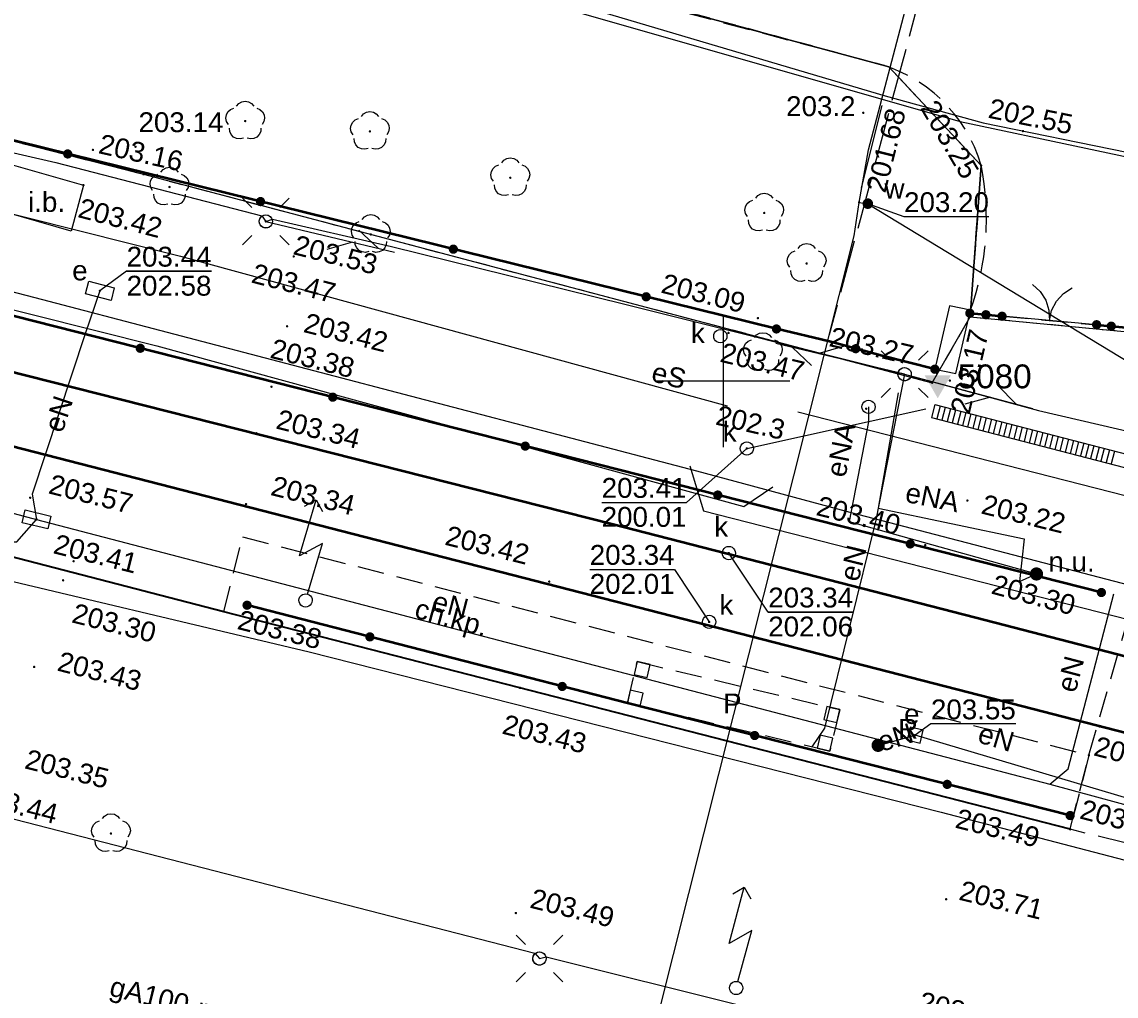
# Model space of a CAD drawing. Extents: x 0 to 7423283, y 0 to 5548300.
# Drawn here: x 7422473.51 to 7422514.83, y 5547676.77 to 5547713.55 of the extents above; entities that cross this region are included whole.
import ezdxf
from ezdxf.enums import TextEntityAlignment as Align

# ---------------------------------------------------------------- set-up
doc = ezdxf.new("R2010")
doc.units = 0
for name, pattern in [('PRZER1-1', [2, 1, -1]), ('PRZER2-1', [3, 2, -1]), ('PRZER4-1', [5, 4, -1])]:
    doc.linetypes.add(name, pattern=pattern)
doc.layers.get('0').update_dxf_attribs({"linetype": 'CONTINUOUS', "lineweight": 13})
for name, color, linetype, lineweight in [('BUIB07_01', 7, 'CONTINUOUS', 13), ('BUIB07_01_O', 7, 'CONTINUOUS', 13), ('BUIB11', 7, 'PRZER2-1', 18), ('BUIB11_O', 7, 'PRZER2-1', 18), ('BUIB12_03', 7, 'CONTINUOUS', 18), ('BUIB12_03_O', 7, 'CONTINUOUS', 18), ('KTCR02', 7, 'PRZER2-1', 18), ('KTCR02_O', 7, 'PRZER2-1', 18), ('KTKR01', 7, 'CONTINUOUS', 25), ('KTOK02', 7, 'CONTINUOUS', 18), ('KTOK05_01', 7, 'CONTINUOUS', 35), ('KTOK05_02', 7, 'CONTINUOUS', 18), ('KTTR03', 7, 'CONTINUOUS', 35), ('RTPW01', 7, 'CONTINUOUS', 13), ('RTPW01_O', 7, 'CONTINUOUS', 13), ('RTPW02', 7, 'CONTINUOUS', 13), ('RTPW02_O', 7, 'CONTINUOUS', 13), ('SUSM', 7, 'CONTINUOUS', 18)]:
    doc.layers.add(name, color=color, linetype=linetype, lineweight=lineweight)
for name, color, linetype, lineweight, true_color in [('EGBD03', 7, 'CONTINUOUS', 18, 0x008000), ('EGBP04', 7, 'CONTINUOUS', 18, 0x008000), ('EGBU01', 7, 'PRZER1-1', 18, 0x008000), ('OBOP02', 7, 'CONTINUOUS', 18, 0x008000), ('OSSW04', 7, 'CONTINUOUS', 18, 0x0a0909), ('OSSW04_O', 7, 'CONTINUOUS', 18, 0x0a0909), ('SUPE03', 1, 'CONTINUOUS', 18, 0xff0000), ('SUPE03_O', 1, 'CONTINUOUS', 18, 0xff0000), ('SUPE04', 1, 'CONTINUOUS', 18, 0xff0000), ('SUPE04_O', 1, 'CONTINUOUS', 18, 0xff0000), ('SUPG05_O', 7, 'CONTINUOUS', 18, 0xbfbf00), ('SUPK03', 7, 'CONTINUOUS', 18, 0x803300), ('SUPT01', 7, 'CONTINUOUS', 18, 0xff9100), ('SUPW03', 5, 'CONTINUOUS', 18, 0x0000ff), ('SUUS06', 7, 'CONTINUOUS', 18, 0x0a0909), ('SUUS15', 7, 'CONTINUOUS', 18, 0xff9100), ('SUUS15_O', 7, 'CONTINUOUS', 18, 0xff9100)]:
    doc.layers.add(name, color=color, linetype=linetype, lineweight=lineweight, true_color=true_color)
for name, color, linetype, true_color in [('SUPS01_03', 1, 'CONTINUOUS', 0xff0000), ('SUPS01_03_O', 1, 'CONTINUOUS', 0xff0000), ('SUPS01_05', 7, 'CONTINUOUS', 0x803300), ('SUPS01_05_O', 7, 'CONTINUOUS', 0x803300), ('SUPS01_08', 5, 'CONTINUOUS', 0x0000ff), ('SUPS01_08_O', 5, 'CONTINUOUS', 0x0000ff), ('SUUS25', 7, 'CONTINUOUS', 0x0a0909), ('SUUS25_O', 7, 'CONTINUOUS', 0x0a0909), ('SUUS30_01', 7, 'CONTINUOUS', 0x0a0909), ('SUUS30_01_O', 7, 'CONTINUOUS', 0x0a0909)]:
    doc.layers.add(name, color=color, linetype=linetype, true_color=true_color)
doc.styles.add('GEO-INFO', font='Arial')

# ---------------------------------------------------------------- blocks, each defined once
blk = doc.blocks.new('KOLO')
blk.add_hatch(color=0).paths.add_polyline_path([(0, 0.5), (-0.12941, 0.482963), (-0.25, 0.433013), (-0.353553, 0.353553), (-0.433013, 0.25), (-0.482963, 0.12941), (-0.5, 0), (-0.482963, -0.12941), (-0.433013, -0.25), (-0.353553, -0.353553), (-0.25, -0.433013), (-0.12941, -0.482963), (0, -0.5), (0.12941, -0.482963), (0.25, -0.433013), (0.353553, -0.353553), (0.433013, -0.25), (0.482963, -0.12941), (0.5, 0), (0.482963, 0.12941), (0.433013, 0.25), (0.353553, 0.353553), (0.25, 0.433013), (0.12941, 0.482963)])
blk = doc.blocks.new('SOWP1')
blk.add_hatch(color=0).paths.add_polyline_path([(0.291398, 0.498418), (-0.577348, -0.001564), (0.291034, -0.498631)])
blk = doc.blocks.new('EPPGN')
blk.add_hatch(color=0).paths.add_polyline_path([(-0.09, 0), (-0.085595, -0.027812), (-0.072812, -0.052901), (-0.052901, -0.072812), (-0.027812, -0.085595), (0, -0.09), (0.027812, -0.085595), (0.052901, -0.072812), (0.072812, -0.052901), (0.085595, -0.027812), (0.09, 0), (0.085595, 0.027812), (0.072812, 0.052901), (0.052901, 0.072812), (0.027812, 0.085595), (0, 0.09), (-0.027812, 0.085595), (-0.052901, 0.072812), (-0.072812, 0.052901), (-0.085595, 0.027812)])
blk = doc.blocks.new('PROSTOKAT2-1_PELNY')
at = {"color": 0}
blk.add_lwpolyline([(1, 0.5), (1, -0.5), (-1, -0.5), (-1, 0.5)], close=True, dxfattribs=at)
blk = doc.blocks.new('KWADRAT_NIEPRZEZR')
at = {"color": 0}
blk.add_lwpolyline([(-0.5, 0.5), (-0.5, -0.5), (0.5, -0.5), (0.5, 0.5)], close=True, dxfattribs=at)
blk = doc.blocks.new('SPDLP')
blk.add_hatch(color=0).paths.add_polyline_path([(-0.09, 0), (-0.085595, -0.027812), (-0.072812, -0.052901), (-0.052901, -0.072812), (-0.027812, -0.085595), (0, -0.09), (0.027812, -0.085595), (0.052901, -0.072812), (0.072812, -0.052901), (0.085595, -0.027812), (0.09, 0), (0.085595, 0.027812), (0.072812, 0.052901), (0.052901, 0.072812), (0.027812, 0.085595), (0, 0.09), (-0.027812, 0.085595), (-0.052901, 0.072812), (-0.072812, 0.052901), (-0.085595, 0.027812)])
at = {"color": 0}
for points in [[(-1.292703, 0.137547), (-1.355024, 0.389802), (-1.327532, 0.648184), (-1.213525, 0.881678), (-1.026689, 1.062258), (-0.78945, 1.168249), (-0.530282, 1.186929)], [(-0.268652, 1.271938), (-0.048001, 1.40916), (0.20623, 1.462858), (0.463525, 1.426585), (0.693003, 1.304695), (0.867117, 1.11182), (0.964971, 0.871109)], [(1.126667, 0.648554), (1.325358, 0.481106), (1.454989, 0.255912), (1.5, 0), (1.454989, -0.255912), (1.325358, -0.481106), (1.126667, -0.648554)], [(-0.530282, -1.186929), (-0.78945, -1.168249), (-1.026689, -1.062258), (-1.213525, -0.881678), (-1.327532, -0.648184), (-1.355024, -0.389802), (-1.292703, -0.137547)], [(0.964971, -0.871109), (0.867117, -1.11182), (0.693003, -1.304695), (0.463525, -1.426585), (0.20623, -1.462858), (-0.048001, -1.40916), (-0.268652, -1.271938)]]:
    blk.add_lwpolyline(points, dxfattribs=at)
blk = doc.blocks.new('SUSM07_01')
at = {"color": 0}
for points in [[(6.793489, 2.104679), (7.5, 1.4), (6.793489, 0.695321)], [(0.5, 0), (4.5, 0), (3.1, 1.4), (7.5, 1.4)]]:
    blk.add_lwpolyline(points, dxfattribs=at)
blk.add_lwpolyline([(0.5, 0), (0.482963, -0.12941), (0.433013, -0.25), (0.353553, -0.353553), (0.25, -0.433013), (0.12941, -0.482963), (0, -0.5), (-0.12941, -0.482963), (-0.25, -0.433013), (-0.353553, -0.353553), (-0.433013, -0.25), (-0.482963, -0.12941), (-0.5, 0), (-0.482963, 0.12941), (-0.433013, 0.25), (-0.353553, 0.353553), (-0.25, 0.433013), (-0.12941, 0.482963), (0, 0.5), (0.12941, 0.482963), (0.25, 0.433013), (0.353553, 0.353553), (0.433013, 0.25), (0.482963, 0.12941)], close=True, dxfattribs=at)
blk = doc.blocks.new('OKRAG_PELNY')
at = {"color": 0}
blk.add_lwpolyline([(0.5, 0), (0.482963, -0.12941), (0.433013, -0.25), (0.353553, -0.353553), (0.25, -0.433013), (0.12941, -0.482963), (0, -0.5), (-0.12941, -0.482963), (-0.25, -0.433013), (-0.353553, -0.353553), (-0.433013, -0.25), (-0.482963, -0.12941), (-0.5, 0), (-0.482963, 0.12941), (-0.433013, 0.25), (-0.353553, 0.353553), (-0.25, 0.433013), (-0.12941, 0.482963), (0, 0.5), (0.12941, 0.482963), (0.25, 0.433013), (0.353553, 0.353553), (0.433013, 0.25), (0.482963, 0.12941)], close=True, dxfattribs=at)
blk = doc.blocks.new('SUSM01_01')
at = {"color": 0}
for points in [[(-0.353553, 0.353553), (-0.212132, 0.212132)], [(0.353553, 0.353553), (0.212132, 0.212132)], [(-0.353553, -0.353553), (-0.212132, -0.212132)], [(0.353553, -0.353553), (0.212132, -0.212132)]]:
    blk.add_lwpolyline(points, dxfattribs=at)
blk.add_lwpolyline([(0.1, 0), (0.093969, -0.034202), (0.076604, -0.064279), (0.05, -0.086603), (0.025882, -0.096593), (0, -0.1), (-0.025882, -0.096593), (-0.05, -0.086603), (-0.073305, -0.068017), (-0.090097, -0.043388), (-0.098883, -0.014904), (-0.098883, 0.014904), (-0.090097, 0.043388), (-0.073305, 0.068017), (-0.05, 0.086603), (-0.022252, 0.097493), (0.007473, 0.09972), (0.036534, 0.093087), (0.062349, 0.078183), (0.082624, 0.056332), (0.095557, 0.029476)], close=True, dxfattribs=at)
blk = doc.blocks.new('PION_C')
at = {"color": 0}
blk.add_lwpolyline([(0, 0.5), (0, -0.5)], dxfattribs=at)
blk = doc.blocks.new('SLBRA')
at = {"color": 0}
for points in [[(0, 0), (-0.068148, -0.517638), (-0.267949, -1), (-0.585786, -1.414214), (-1, -1.732051)], [(1, -1.732051), (0.585786, -1.414214), (0.267949, -1), (0.068148, -0.517638), (0, 0)]]:
    blk.add_lwpolyline(points, dxfattribs=at)
blk = doc.blocks.new('SUPT01_1')
at = {"color": 0}
for points in [[(6.982163, 1), (8.714214, 0)], [(0, 0), (10, 0)], [(6.714214, 0), (4.982163, -1)]]:
    blk.add_lwpolyline(points, dxfattribs=at)
blk = doc.blocks.new('BUIB10')
at = {"color": 0}
blk.add_lwpolyline([(0, 0), (-0.703058, -0.711133), (0.008075, -1.414191), (0.711133, -0.703058)], close=True, dxfattribs=at)

msp = doc.modelspace()

# ---------------------------------------------------------------- linework, layer by layer
at = {"color": 7, "linetype": 'Continuous', "lineweight": 13, "elevation": 100, "flags": 128}
for points in [[(7422500, 5547697.5), (7422500, 5547702.5)], [(7422497.5, 5547700), (7422502.5, 5547700)]]:
    msp.add_lwpolyline(points, dxfattribs=at)
at = {"layer": 'BUIB11', "color": 7, "linetype": 'PRZER2-1', "lineweight": 18, "ltscale": 0.5, "elevation": 10.18}
msp.add_lwpolyline([(7422496.74, 5547689.4), (7422504.39, 5547687.59), (7422504.02, 5547686.02), (7422496.37, 5547687.83)], close=True, dxfattribs=at)
at = {"layer": 'BUIB12_03', "color": 7, "linetype": 'Continuous', "lineweight": 18, "elevation": 10.18}
msp.add_lwpolyline([(7422472.84, 5547708.25), (7422475.83, 5547707.39), (7422475.37, 5547705.65), (7422472.35, 5547706.52)], close=True, dxfattribs=at)
at = {"layer": 'EGBD03', "color": 96, "linetype": 'Continuous', "lineweight": 18, "true_color": 0x008000, "elevation": 10.3}
msp.add_lwpolyline([(7422448.33, 5547715.39), (7422478.1, 5547707.8), (7422507.88, 5547699.93), (7422509.32, 5547702.42), (7422524.39, 5547700.98), (7422524.52, 5547698.73), (7422554.16, 5547689.76), (7422553.96, 5547688.87), (7422582.28, 5547681.09), (7422646.55, 5547664.47), (7422644.74, 5547687.16), (7422644.7, 5547687.66), (7422641.72, 5547717.62), (7422632.28, 5547819.72), (7422630.66, 5547835.93), (7422628.99, 5547854.79), (7422625.93, 5547854.6), (7422623.15, 5547881), (7422623.35, 5547883.18), (7422622.27, 5547894.65)], dxfattribs=at)
at = {"layer": 'EGBU01', "color": 7, "linetype": 'Continuous', "lineweight": 18, "elevation": 10.17}
msp.add_lwpolyline([(7422448.33, 5547715.39), (7422478.1, 5547707.8), (7422507.88, 5547699.93), (7422509.32, 5547702.42), (7422509.73, 5547708.13), (7422506.24, 5547711.86), (7422486.6, 5547717.18), (7422487, 5547721.22), (7422477.56, 5547728.45), (7422477.59, 5547740.74), (7422483.63, 5547748.7), (7422487.99, 5547747.21), (7422490.69, 5547746.95), (7422498.02, 5547746.58), (7422504.18, 5547740.83), (7422505.02, 5547736.32), (7422504.86, 5547729.92), (7422518.07, 5547729.58), (7422518.5, 5547724.92), (7422521.56, 5547711.08), (7422524.39, 5547700.98), (7422524.52, 5547698.73), (7422554.16, 5547689.76)], dxfattribs=at)
at = {"layer": 'EGBU01', "color": 96, "linetype": 'PRZER1-1', "lineweight": 18, "ltscale": 0.5, "true_color": 0x008000, "elevation": 10.18}
msp.add_lwpolyline([(7422448.33, 5547715.39), (7422478.1, 5547707.8), (7422507.88, 5547699.93), (7422509.32, 5547702.42), (7422509.73, 5547708.13), (7422506.24, 5547711.86), (7422486.6, 5547717.18), (7422487, 5547721.22), (7422477.56, 5547728.45), (7422477.59, 5547740.74), (7422483.63, 5547748.7), (7422487.99, 5547747.21), (7422490.69, 5547746.95), (7422498.02, 5547746.58), (7422504.18, 5547740.83), (7422505.02, 5547736.32), (7422504.86, 5547729.92), (7422518.07, 5547729.58), (7422518.5, 5547724.92), (7422521.56, 5547711.08), (7422524.39, 5547700.98), (7422524.52, 5547698.73), (7422554.16, 5547689.76)], dxfattribs=at)
at = {"layer": 'EGBU01', "color": 7, "linetype": 'Continuous', "lineweight": 18, "elevation": 10.17}
msp.add_lwpolyline([(7422504.86, 5547729.92), (7422505.02, 5547736.32), (7422504.18, 5547740.83), (7422498.02, 5547746.58), (7422490.69, 5547746.95), (7422487.99, 5547747.21), (7422483.63, 5547748.7), (7422477.59, 5547740.74), (7422477.56, 5547728.45), (7422487, 5547721.22), (7422486.6, 5547717.18), (7422506.24, 5547711.86), (7422509.73, 5547708.13), (7422509.32, 5547702.42), (7422524.39, 5547700.98), (7422521.56, 5547711.08), (7422518.5, 5547724.92), (7422518.07, 5547729.58)], close=True, dxfattribs=at)
at = {"layer": 'EGBU01', "color": 96, "linetype": 'PRZER1-1', "lineweight": 18, "ltscale": 0.5, "true_color": 0x008000, "elevation": 10.18}
msp.add_lwpolyline([(7422504.86, 5547729.92), (7422505.02, 5547736.32), (7422504.18, 5547740.83), (7422498.02, 5547746.58), (7422490.69, 5547746.95), (7422487.99, 5547747.21), (7422483.63, 5547748.7), (7422477.59, 5547740.74), (7422477.56, 5547728.45), (7422487, 5547721.22), (7422486.6, 5547717.18), (7422506.24, 5547711.86), (7422509.73, 5547708.13), (7422509.32, 5547702.42), (7422524.39, 5547700.98), (7422521.56, 5547711.08), (7422518.5, 5547724.92), (7422518.07, 5547729.58)], close=True, dxfattribs=at)
at = {"layer": 'KTCR02', "color": 7, "linetype": 'PRZER2-1', "lineweight": 18, "ltscale": 0.5, "elevation": 10.18}
msp.add_lwpolyline([(7422482.65, 5547718.29, 0.004516), (7422505.67, 5547712.02, -0.267602), (7422509.73, 5547708.13, -0.135728), (7422509.33, 5547702.67), (7422509.34, 5547702.55), (7422510.52, 5547702.44), (7422514.09, 5547702.12), (7422515.2, 5547702.01), (7422518.66, 5547701.74), (7422519.8, 5547701.62), (7422523.38, 5547701.28), (7422524.68, 5547701.08), (7422521.56, 5547711.08), (7422518.5, 5547724.92)], format="xyb", dxfattribs=at)
for points in [[(7422481.84, 5547694.11), (7422513.8, 5547685.87), (7422513.09, 5547683.07), (7422481.13, 5547691.28)], [(7422522.92, 5547689.07), (7422520.94, 5547681.12), (7422513.09, 5547683.07), (7422513.8, 5547685.87), (7422515.39, 5547691.4)]]:
    msp.add_lwpolyline(points, close=True, dxfattribs=at)
at = {"layer": 'KTKR01', "color": 7, "linetype": 'Continuous', "lineweight": 25, "elevation": 10.18}
msp.add_lwpolyline([(7422513.09, 5547683.07), (7422481.13, 5547691.28), (7422443.7, 5547700.98), (7422426.8, 5547705.31), (7422395.01, 5547713.46), (7422346.62, 5547725.95), (7422297.94, 5547738.31), (7422251.34, 5547750.2), (7422243.22, 5547752.37)], dxfattribs=at)
at = {"layer": 'KTOK02', "color": 7, "linetype": 'Continuous', "lineweight": 18, "elevation": 10.18}
msp.add_lwpolyline([(7422514.09, 5547702.12), (7422510.52, 5547702.44)], dxfattribs=at)
at = {"layer": 'KTOK05_01', "color": 7, "linetype": 'Continuous', "lineweight": 35, "elevation": 10.18}
for points in [[(7422514.27, 5547692.01), (7422469.44, 5547703.4), (7422404.99, 5547719.93), (7422336.73, 5547737.41), (7422329.36, 5547739.3), (7422290.25, 5547749.25), (7422220.69, 5547767.02), (7422210.25, 5547769.63), (7422167.25, 5547780.67), (7422121.96, 5547792.16)], [(7422502, 5547701.96), (7422465.42, 5547710.99), (7422457.64, 5547712.8), (7422406.64, 5547726.09), (7422339.52, 5547743.2)], [(7422509.303, 5547702.553), (7422509.34, 5547702.55), (7422510.52, 5547702.44)], [(7422507.98, 5547700.44), (7422505.99, 5547700.94), (7422504, 5547701.49), (7422502, 5547701.96)], [(7422514.09, 5547702.12), (7422515.2, 5547702.01)], [(7422513.09, 5547683.59), (7422496.37, 5547687.83), (7422482.01, 5547691.53)]]:
    msp.add_lwpolyline(points, dxfattribs=at)
at = {"layer": 'KTOK05_02', "color": 7, "linetype": 'Continuous', "lineweight": 18, "elevation": 10.18}
for points in [[(7422508.54, 5547702.83), (7422507.98, 5547700.44)], [(7422509.33, 5547702.67), (7422508.54, 5547702.83)], [(7422508.775, 5547700.284), (7422509.33, 5547702.67)], [(7422507.98, 5547700.44), (7422508.775, 5547700.284)]]:
    msp.add_lwpolyline(points, dxfattribs=at)
at = {"layer": 'KTTR03', "color": 7, "linetype": 'Continuous', "lineweight": 35, "elevation": 10.18}
for points in [[(7422612.99, 5547664.98), (7422579.76, 5547672.97), (7422560.34, 5547678), (7422530.39, 5547685.66), (7422509.53, 5547691.05), (7422495.78, 5547694.59), (7422468.42, 5547701.52), (7422427.08, 5547712.17), (7422382.73, 5547723.56), (7422347.87, 5547732.42), (7422303.11, 5547744.07)], [(7422303.23, 5547741.2), (7422317.67, 5547737.46), (7422338.72, 5547731.88), (7422358.58, 5547726.81), (7422393.65, 5547717.91), (7422442.72, 5547705.33), (7422464.09, 5547699.86), (7422510.08, 5547688.04), (7422561.91, 5547674.67), (7422612.32, 5547662.29)]]:
    msp.add_lwpolyline(points, dxfattribs=at)
at = {"layer": 'SUPE03', "color": 1, "linetype": 'Continuous', "lineweight": 18, "true_color": 0xff0000, "elevation": 10.18}
for points in [[(7422292.11, 5547766.19), (7422294.71, 5547768.12), (7422298.7, 5547767.37), (7422308.26, 5547765.75), (7422343.55, 5547757.18), (7422346.81, 5547750.74), (7422396.48, 5547737.89), (7422439.23, 5547726.71), (7422457.04, 5547722.66), (7422473.53, 5547719.53), (7422480.49, 5547717.94), (7422508.94, 5547709.79), (7422523.18, 5547706.77), (7422547.27, 5547695), (7422554.54, 5547690.94), (7422564.31, 5547690.16), (7422580.06, 5547689.52), (7422592.74, 5547686.6), (7422601.22, 5547684.33), (7422617.77, 5547681.51), (7422632.4, 5547678.46), (7422641.23, 5547678.27), (7422648.37, 5547677.67)], [(7422312.32, 5547764.71), (7422341.39, 5547757.91), (7422345.97, 5547750.68), (7422356.04, 5547747.93), (7422399.4, 5547736.69), (7422432.49, 5547728.17), (7422460.55, 5547722.06), (7422484.21, 5547717.19), (7422493.44, 5547714.53), (7422506.11, 5547710.76), (7422509.81, 5547709.74), (7422520.66, 5547707.53), (7422523.46, 5547706.92), (7422547.91, 5547695.7), (7422551.75, 5547693.67), (7422556.47, 5547690.75), (7422575.05, 5547689.69), (7422579.66, 5547689.37), (7422595, 5547686.1), (7422628.06, 5547679.18), (7422641.65, 5547676.92), (7422646.07, 5547677.26), (7422648.29, 5547678.73)]]:
    msp.add_lwpolyline(points, dxfattribs=at)
at = {"layer": 'SUPE04', "color": 1, "linetype": 'Continuous', "lineweight": 18, "true_color": 0xff0000, "elevation": 10.18}
for points in [[(7422158.09, 5547789.22), (7422157.25, 5547784.33), (7422157.5, 5547783.97), (7422167.04, 5547781.65), (7422204.75, 5547772.2), (7422235.97, 5547763.6), (7422244.33, 5547761.25), (7422284.48, 5547751.18), (7422303.02, 5547746.41), (7422347.7, 5547735.32), (7422389.6, 5547725.27), (7422431.03, 5547714.29), (7422474, 5547703.15), (7422498.98, 5547696.6), (7422504.77, 5547695.04), (7422521.48, 5547690.69), (7422579.57, 5547675.76), (7422612.83, 5547667.05), (7422626.65, 5547663.63)], [(7422465.85, 5547710.29), (7422474.79, 5547708.25), (7422482.57, 5547706.23), (7422482.72, 5547706.02), (7422482.97, 5547706.1), (7422487.46, 5547705.07), (7422496.28, 5547702.9), (7422506.84, 5547700.25), (7422511.9, 5547698.88), (7422522.58, 5547696.4), (7422526.33, 5547695.05), (7422548.76, 5547689.34), (7422550.81, 5547688.84), (7422551.21, 5547688.8), (7422554.71, 5547688.07), (7422575.24, 5547682.66)], [(7422428.34, 5547707.02), (7422428.58, 5547706.96), (7422474.06, 5547694.77), (7422512.32, 5547684.77)], [(7422476.45, 5547703.4), (7422475.89, 5547701.78), (7422473.89, 5547695.72), (7422474.06, 5547694.77)], [(7422506.84, 5547700.25), (7422505.75, 5547694.74), (7422503.81, 5547686.89), (7422503.34, 5547686.18)], [(7422506.6, 5547699.55), (7422505.84, 5547695.19), (7422511.36, 5547694.04), (7422511.18, 5547692.43), (7422511.82, 5547692.71)], [(7422505.48, 5547699.02), (7422505.48, 5547698.45), (7422504.74, 5547694.69), (7422511.82, 5547692.71)], [(7422512.32, 5547684.77), (7422513.02, 5547685.35), (7422514.74, 5547691.96)], [(7422505.84, 5547686.24), (7422507.24, 5547686.63)], [(7422529.02, 5547680.14), (7422507.24, 5547686.63)], [(7422462.8, 5547686.14), (7422492.88, 5547678.39), (7422493.05, 5547678.19), (7422493.3, 5547678.25), (7422508.39, 5547674.49), (7422512.45, 5547673.43), (7422512.93, 5547673.84), (7422513.45, 5547673.04), (7422519.34, 5547671.63), (7422538.34, 5547666.82), (7422538.92, 5547667.26), (7422539.23, 5547666.59), (7422549.53, 5547663.95), (7422558.48, 5547661.53), (7422559.39, 5547662.01), (7422559.58, 5547661.22), (7422562.94, 5547660.33), (7422579.96, 5547656.01)], [(7422512.32, 5547684.77), (7422525.13, 5547681.3)]]:
    msp.add_lwpolyline(points, dxfattribs=at)
at = {"layer": 'SUPK03', "color": 36, "linetype": 'Continuous', "lineweight": 18, "true_color": 0x803300, "elevation": 10.18}
for points in [[(7422118.809, 5547796.599), (7422125.376, 5547794.812), (7422148.101, 5547789.004), (7422163.075, 5547785.032), (7422197.16, 5547776.131), (7422208.458, 5547773.069), (7422210.718, 5547772.454), (7422233.848, 5547766.79), (7422245.164, 5547763.428), (7422261.281, 5547759.356), (7422282.422, 5547753.949), (7422303.404, 5547748.9), (7422322.299, 5547744.254), (7422325.526, 5547743.538), (7422327.495, 5547746.718), (7422328.219, 5547742.936), (7422362.747, 5547734.297), (7422381.718, 5547729.489), (7422394.541, 5547726.429), (7422458.321, 5547710.026), (7422479.494, 5547704.703), (7422500.137, 5547699.06)], [(7422117.891, 5547793.221), (7422124.484, 5547791.428), (7422147.219, 5547785.616), (7422162.185, 5547781.648), (7422196.26, 5547772.749), (7422207.542, 5547769.691), (7422209.842, 5547769.066), (7422232.932, 5547763.41), (7422244.236, 5547760.052), (7422260.419, 5547755.964), (7422281.578, 5547750.551), (7422302.576, 5547745.5), (7422321.501, 5547740.846), (7422325.213, 5547740.022), (7422361.893, 5547730.903), (7422380.882, 5547726.091), (7422393.699, 5547723.031), (7422457.459, 5547706.634), (7422478.606, 5547701.317), (7422500.763, 5547695.26), (7422501.858, 5547695.999)], [(7422500.88, 5547697.45), (7422507.64, 5547698.94)], [(7422502.812, 5547698.827), (7422521.368, 5547694.082), (7422536.591, 5547690.332), (7422575.11, 5547680.382), (7422590.967, 5547676.52), (7422599.079, 5547674.331), (7422632.178, 5547665.29), (7422640.433, 5547663.318)], [(7422498.729, 5547696.791), (7422499.248, 5547695.093), (7422520.272, 5547689.718), (7422535.489, 5547685.968), (7422574.01, 5547676.018), (7422588.189, 5547672.537), (7422589.197, 5547670.986), (7422590.652, 5547671.944), (7422597.901, 5547669.989), (7422631.062, 5547660.93), (7422639.387, 5547658.942)]]:
    msp.add_lwpolyline(points, dxfattribs=at)
at = {"layer": 'SUPS01_03_O', "color": 1, "linetype": 'Continuous', "lineweight": 9, "true_color": 0xff0000, "elevation": 10.8, "flags": 128}
for points in [[(7422480.663, 5547704.141), (7422477.46, 5547704.141), (7422476.45, 5547703.4)], [(7422477.46, 5547704.141), (7422480.663, 5547704.141)], [(7422470.11, 5547693.926), (7422473.314, 5547693.926), (7422474.06, 5547694.77)], [(7422511.038, 5547687.055), (7422507.834, 5547687.055), (7422507.24, 5547686.63)]]:
    msp.add_lwpolyline(points, dxfattribs=at)
at = {"layer": 'SUPS01_05_O', "color": 36, "linetype": 'Continuous', "lineweight": 9, "true_color": 0x803300, "elevation": 10.8, "flags": 128}
for points in [[(7422495.4, 5547695.413), (7422498.603, 5547695.412), (7422500.88, 5547697.45)], [(7422495.4, 5547695.413), (7422498.603, 5547695.412)], [(7422504.893, 5547691.272), (7422501.69, 5547691.272), (7422500.2, 5547693.5)], [(7422494.95, 5547692.883), (7422498.153, 5547692.882), (7422499.46, 5547690.9)], [(7422494.95, 5547692.883), (7422498.153, 5547692.882)], [(7422501.69, 5547691.272), (7422504.893, 5547691.272)]]:
    msp.add_lwpolyline(points, dxfattribs=at)
at = {"layer": 'SUPS01_08_O', "color": 5, "linetype": 'Continuous', "lineweight": 9, "true_color": 0x0000ff, "elevation": 10.8, "flags": 128}
for points in [[(7422505.213, 5547707.286), (7422505.996, 5547710.392)], [(7422510.023, 5547706.197), (7422506.82, 5547706.197), (7422505.45, 5547706.69)]]:
    msp.add_lwpolyline(points, dxfattribs=at)
at = {"layer": 'SUPW03', "color": 5, "linetype": 'PRZER4-1', "lineweight": 18, "ltscale": 0.5, "true_color": 0x0000ff, "elevation": 10.18}
msp.add_lwpolyline([(7422511.913, 5547783.99), (7422516.54, 5547729.052), (7422508.822, 5547719.757), (7422503.991, 5547701.738)], dxfattribs=at)
at = {"layer": 'SUPW03', "color": 5, "linetype": 'Continuous', "lineweight": 18, "true_color": 0x0000ff, "elevation": 10.18}
for points in [[(7422493.18, 5547658.68), (7422493.42, 5547659.06), (7422496.41, 5547671.59), (7422504.93, 5547705.47), (7422505.12, 5547706.74), (7422505.48, 5547708.72), (7422508.83, 5547721.46)], [(7422505.12, 5547706.74), (7422505.45, 5547706.69), (7422523.75, 5547695.58), (7422524.76, 5547695.54)], [(7422426.87, 5547703.95), (7422442.93, 5547699.9), (7422450.7, 5547698.12), (7422451.12, 5547698.17), (7422451.57, 5547697.92), (7422459.28, 5547695.91), (7422470.89, 5547692.97), (7422484.35, 5547689.77), (7422508.22, 5547683.72), (7422522.65, 5547679.96)]]:
    msp.add_lwpolyline(points, dxfattribs=at)
at = {"layer": 'SUUS06', "color": 18, "linetype": 'Continuous', "lineweight": 18, "true_color": 0x0a0909, "elevation": 10.23}
for points in [[(7422507.983, 5547699.102), (7422522.903, 5547695.242)], [(7422507.857, 5547698.618), (7422522.777, 5547694.758)]]:
    msp.add_lwpolyline(points, dxfattribs=at)

# ---------------------------------------------------------------- block references
at = {"layer": 'BUIB07_01', "color": 7, "lineweight": 13, "xscale": 0.5, "yscale": 0.5, "rotation": 90}
msp.add_blockref('KOLO', (7422505.84, 5547686.24, 10.2), dxfattribs=at)
at = {"layer": 'BUIB11', "color": 7, "lineweight": 18, "xscale": 0.5, "yscale": 0.5}
for p, rotation in [((7422496.74, 5547689.4, 10.19), 31.71383706871829), ((7422496.37, 5547687.83, 10.19), 121.7138370687183), ((7422504.39, 5547687.59, 10.19), 301.7138370687183), ((7422504.02, 5547686.02, 10.19), 211.7138370687183)]:
    msp.add_blockref('BUIB10', p, dxfattribs=dict(at, rotation=rotation))
at = {"layer": 'EGBP04', "color": 96, "lineweight": 18, "true_color": 0x008000, "xscale": 0.5, "yscale": 0.5, "rotation": 90}
for p in [(7422478.1, 5547707.8, 10.32), (7422509.32, 5547702.42, 10.32), (7422507.88, 5547699.93, 10.32)]:
    msp.add_blockref('EPPGN', p, dxfattribs=at)
at = {"layer": 'KTOK02', "color": 7, "lineweight": 18, "xscale": 0.75, "yscale": 0.75, "rotation": 174.8779324785117}
msp.add_blockref('SLBRA', (7422512.305, 5547702.28, 10.18), dxfattribs=at)
at = {"layer": 'KTOK05_01', "color": 7, "lineweight": 35, "xscale": 0.35, "yscale": 0.35, "rotation": 90}
for p in [(7422475.236, 5547708.567, 10.18), (7422482.517, 5547706.769, 10.18), (7422489.799, 5547704.972, 10.18), (7422497.08, 5547703.175, 10.18), (7422509.303, 5547702.553, 10.18), (7422509.911, 5547702.497, 10.18), (7422510.52, 5547702.44, 10.18), (7422502, 5547701.96, 10.18), (7422502, 5547701.96, 10.18), (7422514.09, 5547702.12, 10.18), (7422514.645, 5547702.065, 10.18), (7422477.977, 5547701.231, 10.18), (7422504.994, 5547701.215, 10.18), (7422507.98, 5547700.44, 10.18), (7422485.246, 5547699.384, 10.18), (7422492.515, 5547697.537, 10.18), (7422499.784, 5547695.69, 10.18), (7422507.053, 5547693.844, 10.18), (7422514.27, 5547692.01, 10.18), (7422482.01, 5547691.53, 10.18), (7422486.648, 5547690.335, 10.18), (7422493.91, 5547688.464, 10.18), (7422501.178, 5547686.611, 10.18), (7422508.448, 5547684.767, 10.18), (7422513.09, 5547683.59, 10.18)]:
    msp.add_blockref('KOLO', p, dxfattribs=at)
at = {"layer": 'OBOP02', "color": 96, "lineweight": 18, "true_color": 0x008000, "xscale": 0.5, "yscale": 0.5, "rotation": 90}
for p in [(7422481.94, 5547709.81, 10.12), (7422486.65, 5547709.42, 10.12), (7422491.95, 5547707.67, 10.12), (7422479.08, 5547707.32, 10.12), (7422501.54, 5547706.34, 10.12), (7422486.68, 5547705.53, 10.12), (7422503.14, 5547704.43, 10.12), (7422501.49, 5547701.07, 10.12), (7422476.87, 5547682.91, 10.12)]:
    msp.add_blockref('SPDLP', p, dxfattribs=at)
at = {"layer": 'OSSW04', "color": 18, "lineweight": 18, "true_color": 0x0a0909, "rotation": 90}
msp.add_blockref('SOWP1', (7422508.09, 5547699.92, 10.36), dxfattribs=at)
at = {"layer": 'RTPW01', "color": 7, "lineweight": 13, "xscale": 0.09, "yscale": 0.09, "rotation": 90}
msp.add_blockref('KOLO', (7422505.28, 5547710.12, 10.2), dxfattribs=at)
at = {"layer": 'RTPW02', "color": 7, "lineweight": 13, "xscale": 0.09, "yscale": 0.09, "rotation": 90}
for p in [(7422476.19, 5547708.72, 10.2), (7422477.8, 5547708.84, 10.2), (7422509.73, 5547708.13, 10.2), (7422475.83, 5547707.39, 10.2), (7422482.72, 5547706.02, 10.2), (7422483.77, 5547704.7, 10.2), (7422501.3, 5547702.37, 10.2), (7422483.52, 5547702.06, 10.2), (7422500.19, 5547701.81, 10.2), (7422508.06, 5547700.29, 10.2), (7422508.55, 5547700.01, 10.2), (7422482.93, 5547699.78, 10.2), (7422482.37, 5547698.02, 10.2), (7422473.82, 5547695.59, 10.2), (7422481.97, 5547695.35, 10.2), (7422509.21, 5547695.48, 10.2), (7422507.62, 5547693.8, 10.2), (7422475.46, 5547693.19, 10.2), (7422475.06, 5547692.47, 10.2), (7422493.42, 5547692.42, 10.2), (7422514.27, 5547692.01, 10.2), (7422482.01, 5547691.53, 10.2), (7422473.97, 5547689.2, 10.2), (7422492.32, 5547688.41, 10.2), (7422514.2, 5547686.95, 10.2), (7422513.8, 5547685.87, 10.2), (7422513.09, 5547683.59, 10.2), (7422513.09, 5547683.07, 10.2), (7422508.41, 5547680.43, 10.2), (7422492.16, 5547679.91, 10.2)]:
    msp.add_blockref('KOLO', p, dxfattribs=at)
at = {"layer": 'SUPS01_03', "color": 1, "lineweight": 5, "true_color": 0xff0000, "xscale": 0.09, "yscale": 0.09, "rotation": 90}
for p in [(7422511.31, 5547709.43, 10.24), (7422476.45, 5547703.4, 10.24), (7422505.39, 5547698.95, 10.24), (7422474.06, 5547694.77, 10.24), (7422507.24, 5547686.63, 10.24)]:
    msp.add_blockref('KOLO', p, dxfattribs=at)
at = {"layer": 'SUPS01_05', "color": 36, "lineweight": 5, "true_color": 0x803300, "xscale": 0.09, "yscale": 0.09, "rotation": 90}
for p in [(7422500.88, 5547697.45, 10.24), (7422500.2, 5547693.5, 10.24), (7422499.46, 5547690.9, 10.24)]:
    msp.add_blockref('KOLO', p, dxfattribs=at)
at = {"layer": 'SUPS01_08', "color": 5, "lineweight": 5, "true_color": 0x0000ff, "xscale": 0.09, "yscale": 0.09, "rotation": 90}
for p in [(7422505.12, 5547706.74, 10.24), (7422505.45, 5547706.69, 10.24)]:
    msp.add_blockref('KOLO', p, dxfattribs=at)
at = {"layer": 'SUPT01', "color": 30, "lineweight": 18, "true_color": 0xff9100, "xscale": 0.5, "yscale": 0.5}
for p, rotation in [((7422482.72, 5547706.02, 10.18), 346.5465003570648), ((7422506.84, 5547700.25, 10.18), 166.5465003570648), ((7422506.84, 5547700.25, 10.18), 345.061264184542)]:
    msp.add_blockref('SUPT01_1', p, dxfattribs=dict(at, rotation=rotation))
at = {"layer": 'SUSM', "color": 7, "lineweight": 18}
for name, p, xscale, yscale, rotation in [('SUSM01_01', (7422482.72, 5547706.02, 10.24), 2.5, 2.5, 90), ('OKRAG_PELNY', (7422482.72, 5547706.02, 10.24), 0.5, 0.5, 90), ('OKRAG_PELNY', (7422482.72, 5547706.02, 10.24), 0.5, 0.5, 90), ('SUSM01_01', (7422506.84, 5547700.25, 10.24), 2.5, 2.5, 90), ('OKRAG_PELNY', (7422506.84, 5547700.25, 10.24), 0.5, 0.5, 90), ('OKRAG_PELNY', (7422506.84, 5547700.25, 10.24), 0.5, 0.5, 90), ('OKRAG_PELNY', (7422505.48, 5547699.02, 10.24), 0.5, 0.5, 90), ('SUSM07_01', (7422484.22, 5547691.71, 10.24), 0.5, 0.5, 73.38770952334335), ('SUSM07_01', (7422500.48, 5547677.08, 10.24), 0.5, 0.5, 74.84572097716202), ('SUSM01_01', (7422493.05, 5547678.19, 10.24), 2.5, 2.5, 90), ('OKRAG_PELNY', (7422493.05, 5547678.19, 10.24), 0.5, 0.5, 90)]:
    msp.add_blockref(name, p, dxfattribs=dict(at, xscale=xscale, yscale=yscale, rotation=rotation))
at = {"layer": 'SUUS06', "color": 18, "lineweight": 18, "true_color": 0x0a0909, "xscale": 0.5, "yscale": 0.5, "rotation": 345.4948685826147}
for p in [(7422507.92, 5547698.86, 10.23), (7422508.119, 5547698.809, 10.23), (7422508.313, 5547698.758, 10.23), (7422508.506, 5547698.708, 10.23), (7422508.7, 5547698.658, 10.23), (7422508.894, 5547698.608, 10.23), (7422509.087, 5547698.558, 10.23), (7422509.281, 5547698.508, 10.23), (7422509.474, 5547698.458, 10.23), (7422509.668, 5547698.408, 10.23), (7422509.862, 5547698.358, 10.23), (7422510.055, 5547698.308, 10.23), (7422510.249, 5547698.257, 10.23), (7422510.443, 5547698.207, 10.23), (7422510.636, 5547698.157, 10.23), (7422510.83, 5547698.107, 10.23), (7422511.023, 5547698.057, 10.23), (7422511.217, 5547698.007, 10.23), (7422511.411, 5547697.957, 10.23), (7422511.604, 5547697.907, 10.23), (7422511.798, 5547697.857, 10.23), (7422511.992, 5547697.807, 10.23), (7422512.185, 5547697.757, 10.23), (7422512.379, 5547697.706, 10.23), (7422512.572, 5547697.656, 10.23), (7422512.766, 5547697.606, 10.23), (7422512.96, 5547697.556, 10.23), (7422513.153, 5547697.506, 10.23), (7422513.347, 5547697.456, 10.23), (7422513.541, 5547697.406, 10.23), (7422513.734, 5547697.356, 10.23), (7422513.928, 5547697.306, 10.23), (7422514.121, 5547697.256, 10.23), (7422514.315, 5547697.206, 10.23), (7422514.509, 5547697.155, 10.23), (7422514.702, 5547697.105, 10.23)]:
    msp.add_blockref('PION_C', p, dxfattribs=at)
at = {"layer": 'SUUS15', "color": 1, "lineweight": 18, "true_color": 0xff0000, "xscale": 0.5, "yscale": 0.5}
for name, p, rotation in [('PROSTOKAT2-1_PELNY', (7422476.45, 5547703.4, 10.24), 345.5618381939503), ('PROSTOKAT2-1_PELNY', (7422474.06, 5547694.77, 10.24), 346.2008092209941), ('KWADRAT_NIEPRZEZR', (7422507.24, 5547686.63, 10.24), 346.5856903807244)]:
    msp.add_blockref(name, p, dxfattribs=dict(at, rotation=rotation))
at = {"layer": 'SUUS15', "color": 36, "lineweight": 18, "true_color": 0x803300, "xscale": 0.5, "yscale": 0.5, "rotation": 90}
for p in [(7422499.88, 5547701.69, 10.24), (7422500.88, 5547697.45, 10.24), (7422500.2, 5547693.5, 10.24), (7422499.46, 5547690.9, 10.24)]:
    msp.add_blockref('OKRAG_PELNY', p, dxfattribs=at)
at = {"layer": 'SUUS25', "color": 18, "lineweight": 5, "true_color": 0x0a0909, "xscale": 0.4, "yscale": 0.4, "rotation": 351.2186177126567}
msp.add_blockref('KOLO', (7422505.45, 5547706.69, 10.24), dxfattribs=at)
at = {"layer": 'SUUS30_01', "color": 18, "lineweight": 5, "true_color": 0x0a0909, "xscale": 0.5, "yscale": 0.5, "rotation": 90}
msp.add_blockref('KOLO', (7422511.82, 5547692.71, 10.24), dxfattribs=at)

# ---------------------------------------------------------------- texts
at = {"layer": 'BUIB07_01_O', "color": 7, "linetype": 'Continuous', "lineweight": 0, "style": 'GEO-INFO'}
msp.add_text('R', height=0.75, dxfattribs=at).set_placement((7422506.59, 5547686.49, 10.8))
at = {"layer": 'BUIB11_O', "color": 7, "linetype": 'Continuous', "lineweight": 0, "style": 'GEO-INFO'}
msp.add_text('P', height=0.75, rotation=359.9998, dxfattribs=at).set_placement((7422499.987, 5547687.446, 10.8))
at = {"layer": 'BUIB12_03_O', "color": 7, "linetype": 'Continuous', "lineweight": 0, "style": 'GEO-INFO'}
msp.add_text('i.b.', height=0.75, rotation=359.9998, dxfattribs=at).set_placement((7422473.74, 5547706.38, 10.8))
at = {"layer": 'KTCR02_O', "color": 7, "linetype": 'Continuous', "lineweight": 0, "style": 'GEO-INFO'}
msp.add_text('ch.kp.', height=0.75, rotation=344.6992, dxfattribs=at).set_placement((7422489.709, 5547690.977, 10.8), align=Align.MIDDLE)
at = {"layer": 'OSSW04_O', "color": 18, "linetype": 'Continuous', "lineweight": 0, "true_color": 0x0a0909, "style": 'GEO-INFO'}
msp.add_text('5080', height=0.9, dxfattribs=at).set_placement((7422508.84, 5547700.17, 10.8), align=Align.MIDDLE_LEFT)
at = {"layer": 'RTPW01_O', "color": 7, "linetype": 'Continuous', "lineweight": 0, "style": 'GEO-INFO'}
msp.add_text('203.2', height=0.75, rotation=360, dxfattribs=at).set_placement((7422502.365, 5547709.995, 10.8))
at = {"layer": 'RTPW02_O', "color": 7, "linetype": 'Continuous', "lineweight": 0, "style": 'GEO-INFO'}
for s, rotation, p in [('203.25', 300.5689, (7422507.414, 5547710.304, 10.8)), ('203.14', 359.9998, (7422477.91, 5547709.39, 10.8)), ('203.16', 347.4409, (7422476.36, 5547708.6, 10.8)), ('203.42', 345.4278, (7422475.58, 5547706.19, 10.8)), ('203.53', 345.8301, (7422483.71, 5547704.79, 10.8)), ('203.47', 345.8274, (7422482.13, 5547703.72, 10.8)), ('203.09', 345.8139, (7422497.6, 5547703.34, 10.8)), ('203.42', 345.8972, (7422484.1, 5547701.85, 10.8)), ('203.27', 346.8887, (7422503.95, 5547701.32, 10.8)), ('203.17', 76.8092, (7422509.29, 5547698.71, 10.8)), ('203.38', 345.8978, (7422482.84, 5547700.88, 10.8)), ('203.47', 346.4128, (7422499.83, 5547700.73, 10.8)), ('203.34', 345.8585, (7422483.06, 5547698.21, 10.8)), ('203.57', 345.8627, (7422474.47, 5547695.76, 10.8)), ('203.34', 345.8232, (7422482.86, 5547695.7, 10.8)), ('203.40', 346.1318, (7422503.46, 5547694.94, 10.8)), ('203.22', 346.107, (7422509.69, 5547695, 10.8)), ('203.42', 346.1629, (7422489.44, 5547693.82, 10.8)), ('203.41', 345.9636, (7422474.65, 5547693.5, 10.8)), ('203.30', 344.8392, (7422510.07, 5547691.98, 10.8)), ('203.30', 345.8288, (7422475.35, 5547690.89, 10.8)), ('203.38', 345.9042, (7422481.6, 5547690.64, 10.8)), ('203.43', 345.7947, (7422474.8, 5547689.07, 10.8)), ('203.43', 346.2003, (7422491.6, 5547686.69, 10.8)), ('203.35', 345.5539, (7422513.94, 5547685.87, 10.8)), ('203.35', 345.8657, (7422473.57, 5547685.38, 10.8)), ('203.44', 345.8202, (7422471.64, 5547684.05, 10.8)), ('203.52', 345.203, (7422513.41, 5547683.49, 10.8)), ('203.49', 346.183, (7422508.71, 5547683.14, 10.8)), ('203.71', 346.2003, (7422508.85, 5547680.42, 10.8)), ('203.49', 346.1335, (7422492.65, 5547680.12, 10.8)), ('203.63', 346.0984, (7422507.32, 5547676.23, 10.8))]:
    msp.add_text(s, height=0.75, rotation=rotation, dxfattribs=at).set_placement(p)
at = {"layer": 'SUPE03_O', "color": 1, "linetype": 'Continuous', "lineweight": 0, "true_color": 0xff0000, "style": 'GEO-INFO'}
msp.add_text('eS', height=0.75, rotation=345.579, dxfattribs=at).set_placement((7422497.23, 5547700, 10.8))
at = {"layer": 'SUPE04_O', "color": 1, "linetype": 'Continuous', "lineweight": 0, "true_color": 0xff0000, "style": 'GEO-INFO'}
for rotation, p in [(71.7354, (7422474.89, 5547698.75, 10.8)), (76.1184, (7422504.894, 5547693.121, 10.8))]:
    msp.add_text('eN', height=0.75, rotation=rotation, dxfattribs=at).set_placement(p, align=Align.MIDDLE)
for s, rotation, p in [('eNA', 78.8219, (7422504.6, 5547696.32, 10.8)), ('eNA', 348.4921, (7422506.82, 5547695.44, 10.8)), ('eN', 345.311, (7422488.95, 5547691.35, 10.8)), ('eN', 75.311, (7422513.29, 5547688.19, 10.8)), ('eN', 16.9906, (7422505.959, 5547685.99, 10.8)), ('eN', 343.257, (7422509.55, 5547686.37, 10.8))]:
    msp.add_text(s, height=0.75, rotation=rotation, dxfattribs=at).set_placement(p)
at = {"layer": 'SUPG05_O', "color": 18, "linetype": 'Continuous', "lineweight": 0, "true_color": 0x0a0909, "style": 'GEO-INFO'}
msp.add_text('gA100-n', height=0.75, rotation=346.162, dxfattribs=at).set_placement((7422476.77, 5547676.8, 10.8))
at = {"layer": 'SUPS01_03_O', "color": 1, "linetype": 'Continuous', "lineweight": 0, "true_color": 0xff0000, "style": 'GEO-INFO'}
for s, rotation, p in [('202.55', 348.4488, (7422509.96, 5547709.94, 10.8)), ('203.44', 360, (7422477.46, 5547704.313)), ('202.58', 360, (7422477.46, 5547703.218)), ('202.3', 347.0052, (7422499.663, 5547698.358, 10.8))]:
    msp.add_text(s, height=0.75, rotation=rotation, dxfattribs=at).set_placement(p)
msp.add_text('203.55', height=0.75, rotation=360, dxfattribs=at).set_placement((7422507.834, 5547687.597), align=Align.MIDDLE_LEFT)
at = {"layer": 'SUPS01_05_O', "color": 36, "linetype": 'Continuous', "lineweight": 0, "true_color": 0x803300, "style": 'GEO-INFO'}
for s, p in [('203.41', (7422495.4, 5547695.585)), ('200.01', (7422495.4, 5547694.49)), ('203.34', (7422494.95, 5547693.055)), ('202.01', (7422494.95, 5547691.96)), ('203.34', (7422501.69, 5547691.445)), ('202.06', (7422501.69, 5547690.35))]:
    msp.add_text(s, height=0.75, rotation=359.9998, dxfattribs=at).set_placement(p)
at = {"layer": 'SUPS01_08_O', "color": 5, "linetype": 'Continuous', "lineweight": 0, "true_color": 0x0000ff, "style": 'GEO-INFO'}
for s, rotation, p in [('201.68', 75.8537, (7422506.108, 5547707.061)), ('203.20', 359.9998, (7422506.82, 5547706.37))]:
    msp.add_text(s, height=0.75, rotation=rotation, dxfattribs=at).set_placement(p)
at = {"layer": 'SUUS15_O', "color": 1, "linetype": 'Continuous', "lineweight": 0, "true_color": 0xff0000, "style": 'GEO-INFO'}
for p in [(7422475.989, 5547703.794, 10.8), (7422507.403, 5547687.049, 10.8)]:
    msp.add_text('e', height=0.75, rotation=360, dxfattribs=at).set_placement(p, align=Align.RIGHT)
at = {"layer": 'SUUS15_O', "color": 36, "linetype": 'Continuous', "lineweight": 0, "true_color": 0x803300, "style": 'GEO-INFO'}
for p in [(7422498.77, 5547701.43, 10.8), (7422499.97, 5547697.71, 10.8), (7422499.65, 5547694.12, 10.8), (7422499.85, 5547691.17, 10.8)]:
    msp.add_text('k', height=0.75, rotation=359.9998, dxfattribs=at).set_placement(p)
at = {"layer": 'SUUS25_O', "color": 18, "linetype": 'Continuous', "lineweight": 0, "true_color": 0x0a0909, "style": 'GEO-INFO'}
msp.add_text('w', height=0.75, rotation=359.9998, dxfattribs=at).set_placement((7422506.08, 5547706.88, 10.8))
at = {"layer": 'SUUS30_01_O', "color": 18, "linetype": 'Continuous', "lineweight": 0, "true_color": 0x0a0909, "style": 'GEO-INFO'}
msp.add_text('n.u.', height=0.75, rotation=359.9998, dxfattribs=at).set_placement((7422512.27, 5547692.8, 10.8))

doc.saveas('drawing.dxf')
